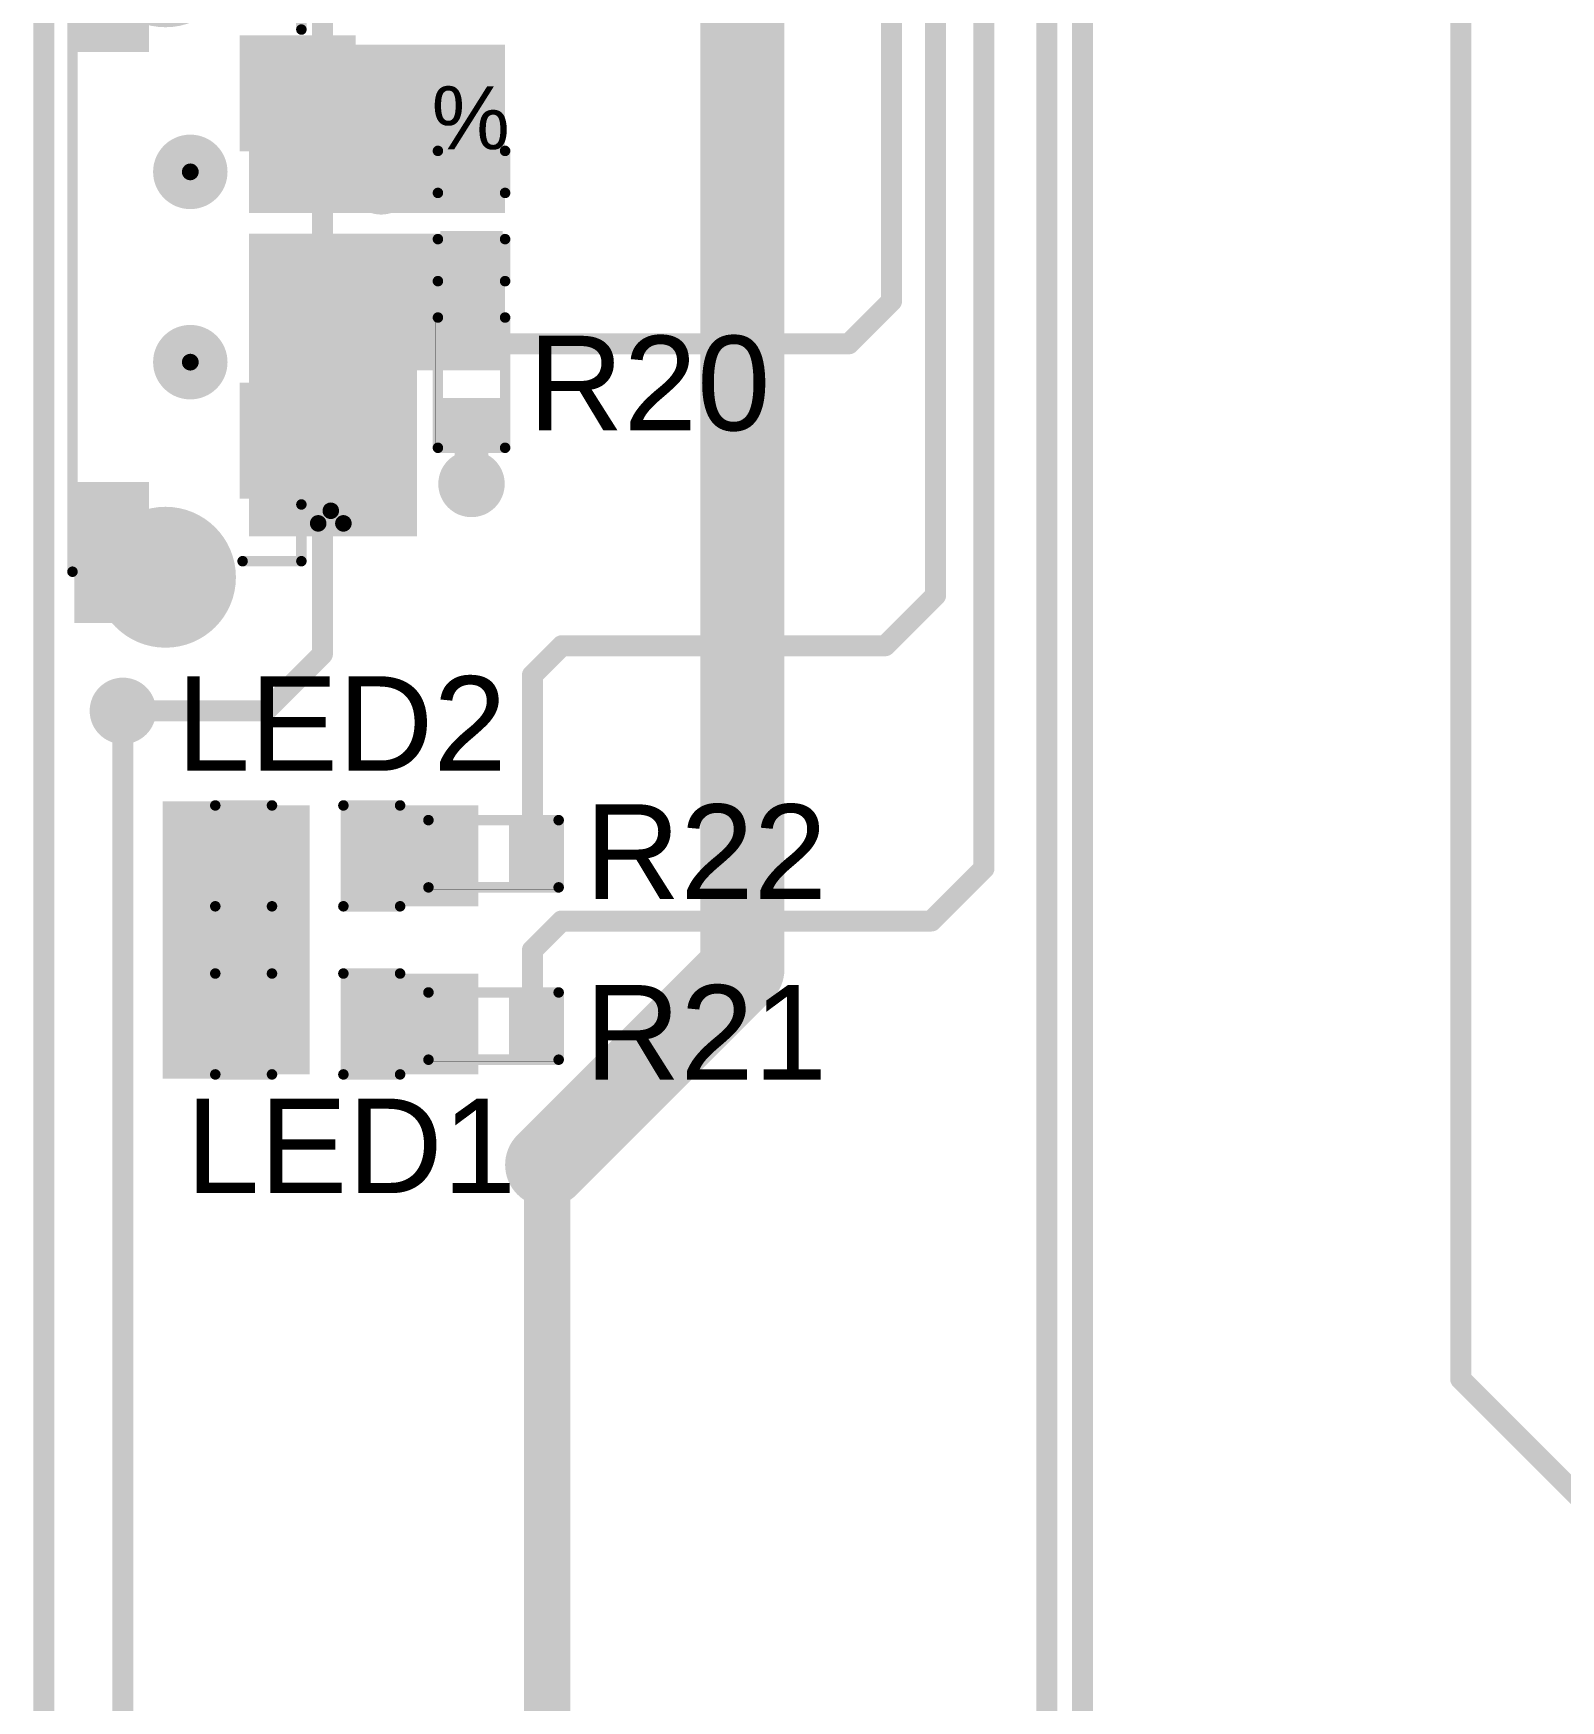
# Model space of a CAD drawing. Header units: millimetres. Extents: x -0.15 to 3.79, y -0.54 to 3.26.
# Drawn here: x -0.153 to 0.575, y 0.257 to 1.05 of the extents above; entities that cross this region are included whole.
import ezdxf

# ---------------------------------------------------------------- set-up
doc = ezdxf.new("R2010")
doc.units = ezdxf.units.MM
doc.header["$MEASUREMENT"] = 0
for name, color, linetype in [('BottomLayer', 5, 'Continuous'), ('BottomSolder', 6, 'Continuous'), ('Mechanical2', 216, 'Continuous'), ('MultiLayer', 9, 'Continuous'), ('PadHoleLayer', 156, 'Continuous'), ('TopLayer', 1, 'Continuous'), ('TopOverlay', 2, 'Continuous'), ('TopPaste', 8, 'Continuous'), ('TopSolder', 216, 'Continuous'), ('ViaHoleLayer', 16, 'Continuous')]:
    doc.layers.add(name, color=color, linetype=linetype)
doc.styles.add('Arial', font='', dxfattribs={"height": 0.2})
doc.styles.get('Arial').set_extended_font_data('Arial')

# ---------------------------------------------------------------- blocks, each defined once
blk = doc.blocks.new('LED_0603_5')
at = {"layer": 'TopLayer'}
for points in [[(-0.03937, 0.01969), (-0.01969, 0.01969), (-0.01969, -0.01969), (-0.03937, -0.01969)], [(0.01969, 0.01969), (0.03937, 0.01969), (0.03937, -0.01969), (0.01969, -0.01969)]]:
    blk.add_hatch(color=1, dxfattribs=at).paths.add_polyline_path(points)
at = {"layer": 'TopOverlay'}
blk.add_hatch(color=2, dxfattribs=at).paths.add_polyline_path([(0.044, -0.026), (0.069, -0.026), (0.069, 0.026), (0.044, 0.026)])
at = {"layer": 'TopPaste'}
for points in [[(-0.03937, 0.01969), (-0.01969, 0.01969), (-0.01969, -0.01969), (-0.03937, -0.01969)], [(0.01969, 0.01969), (0.03937, 0.01969), (0.03937, -0.01969), (0.01969, -0.01969)]]:
    blk.add_hatch(color=8, dxfattribs=at).paths.add_polyline_path(points)
at = {"layer": 'TopSolder'}
for points in [[(-0.04337, 0.02369), (-0.01569, 0.02369), (-0.01569, -0.02369), (-0.04337, -0.02369)], [(0.01569, 0.02369), (0.04337, 0.02369), (0.04337, -0.02369), (0.01569, -0.02369)]]:
    blk.add_hatch(color=216, dxfattribs=at).paths.add_polyline_path(points)
at = {"layer": 'TopOverlay', "const_width": 0.005}
for points in [[(-0.017, 0.024), (-0.044, 0.024)], [(-0.044, 0.024), (-0.044, -0.024)], [(0.044, 0.024), (0.017, 0.024)], [(0.044, 0.024), (0.044, -0.024)], [(-0.017, -0.024), (-0.044, -0.024)], [(0.044, -0.024), (0.017, -0.024)]]:
    blk.add_lwpolyline(points, dxfattribs=at)
at = {"layer": 'TopOverlay', "const_width": 0.0025}
for points in [[(-0.04525, 0.024, 1), (-0.04275, 0.024, 1)], [(-0.04525, 0.024, 1), (-0.04275, 0.024, 1)], [(-0.01825, 0.024, 1), (-0.01575, 0.024, 1)], [(0.01575, 0.024, 1), (0.01825, 0.024, 1)], [(0.04275, 0.024, 1), (0.04525, 0.024, 1)], [(0.04275, 0.024, 1), (0.04525, 0.024, 1)], [(-0.04525, -0.024, 1), (-0.04275, -0.024, 1)], [(-0.04525, -0.024, 1), (-0.04275, -0.024, 1)], [(-0.01825, -0.024, 1), (-0.01575, -0.024, 1)], [(0.01575, -0.024, 1), (0.01825, -0.024, 1)], [(0.04275, -0.024, 1), (0.04525, -0.024, 1)], [(0.04275, -0.024, 1), (0.04525, -0.024, 1)]]:
    blk.add_lwpolyline(points, format="xyb", close=True, dxfattribs=at)
blk = doc.blocks.new('LED_0603_6')
at = {"layer": 'TopLayer'}
for points in [[(-0.03937, 0.01969), (-0.01969, 0.01969), (-0.01969, -0.01969), (-0.03937, -0.01969)], [(0.01969, 0.01969), (0.03937, 0.01969), (0.03937, -0.01969), (0.01969, -0.01969)]]:
    blk.add_hatch(color=1, dxfattribs=at).paths.add_polyline_path(points)
at = {"layer": 'TopOverlay'}
blk.add_hatch(color=2, dxfattribs=at).paths.add_polyline_path([(0.044, -0.026), (0.069, -0.026), (0.069, 0.026), (0.044, 0.026)])
at = {"layer": 'TopPaste'}
for points in [[(-0.03937, 0.01969), (-0.01969, 0.01969), (-0.01969, -0.01969), (-0.03937, -0.01969)], [(0.01969, 0.01969), (0.03937, 0.01969), (0.03937, -0.01969), (0.01969, -0.01969)]]:
    blk.add_hatch(color=8, dxfattribs=at).paths.add_polyline_path(points)
at = {"layer": 'TopSolder'}
for points in [[(-0.04337, 0.02369), (-0.01569, 0.02369), (-0.01569, -0.02369), (-0.04337, -0.02369)], [(0.01569, 0.02369), (0.04337, 0.02369), (0.04337, -0.02369), (0.01569, -0.02369)]]:
    blk.add_hatch(color=216, dxfattribs=at).paths.add_polyline_path(points)
at = {"layer": 'TopOverlay', "const_width": 0.005}
for points in [[(-0.017, 0.024), (-0.044, 0.024)], [(-0.044, 0.024), (-0.044, -0.024)], [(0.044, 0.024), (0.017, 0.024)], [(0.044, 0.024), (0.044, -0.024)], [(-0.017, -0.024), (-0.044, -0.024)], [(0.044, -0.024), (0.017, -0.024)]]:
    blk.add_lwpolyline(points, dxfattribs=at)
at = {"layer": 'TopOverlay', "const_width": 0.0025}
for points in [[(-0.04525, 0.024, 1), (-0.04275, 0.024, 1)], [(-0.04525, 0.024, 1), (-0.04275, 0.024, 1)], [(-0.01825, 0.024, 1), (-0.01575, 0.024, 1)], [(0.01575, 0.024, 1), (0.01825, 0.024, 1)], [(0.04275, 0.024, 1), (0.04525, 0.024, 1)], [(0.04275, 0.024, 1), (0.04525, 0.024, 1)], [(-0.04525, -0.024, 1), (-0.04275, -0.024, 1)], [(-0.04525, -0.024, 1), (-0.04275, -0.024, 1)], [(-0.01825, -0.024, 1), (-0.01575, -0.024, 1)], [(0.01575, -0.024, 1), (0.01825, -0.024, 1)], [(0.04275, -0.024, 1), (0.04525, -0.024, 1)], [(0.04275, -0.024, 1), (0.04525, -0.024, 1)]]:
    blk.add_lwpolyline(points, format="xyb", close=True, dxfattribs=at)
blk = doc.blocks.new('YTS_B003_2A_58')
at = {"layer": 'BottomLayer'}
h = blk.add_hatch(color=5, dxfattribs=at)
edge = h.paths.add_edge_path()
edge.add_arc((-0.14764, 0.0187), 0.02953, 0, 360)
h = blk.add_hatch(color=5, dxfattribs=at)
edge = h.paths.add_edge_path()
edge.add_arc((0.14764, 0.0187), 0.02953, 0, 360)
at = {"layer": 'BottomSolder'}
h = blk.add_hatch(color=6, dxfattribs=at)
edge = h.paths.add_edge_path()
edge.add_arc((-0.14764, 0.0187), 0.03353, 0, 360)
h = blk.add_hatch(color=6, dxfattribs=at)
edge = h.paths.add_edge_path()
edge.add_arc((0.14764, 0.0187), 0.03353, 0, 360)
h = blk.add_hatch(color=6, dxfattribs=at)
edge = h.paths.add_edge_path()
edge.add_arc((-0.04528, 0.00689), 0.004, 0, 360)
h = blk.add_hatch(color=6, dxfattribs=at)
edge = h.paths.add_edge_path()
edge.add_arc((0.04528, 0.00689), 0.004, 0, 360)
at = {"layer": 'MultiLayer'}
h = blk.add_hatch(color=9, dxfattribs=at)
edge = h.paths.add_edge_path()
edge.add_arc((-0.14764, 0.0187), 0.02953, 0, 360)
h = blk.add_hatch(color=9, dxfattribs=at)
edge = h.paths.add_edge_path()
edge.add_arc((0.14764, 0.0187), 0.02953, 0, 360)
at = {"layer": 'PadHoleLayer'}
h = blk.add_hatch(color=156, dxfattribs=at)
edge = h.paths.add_edge_path()
edge.add_arc((-0.14764, 0.0187), 0.01575, 0, 360)
h = blk.add_hatch(color=156, dxfattribs=at)
edge = h.paths.add_edge_path()
edge.add_arc((0.14764, 0.0187), 0.01575, 0, 360)
h = blk.add_hatch(color=156, dxfattribs=at)
edge = h.paths.add_edge_path()
edge.add_arc((-0.04528, 0.00689), 0.01772, 0, 360)
h = blk.add_hatch(color=156, dxfattribs=at)
edge = h.paths.add_edge_path()
edge.add_arc((0.04528, 0.00689), 0.01772, 0, 360)
at = {"layer": 'TopLayer'}
for points in [[(-0.16535, 0.05807), (-0.1063, 0.05807), (-0.1063, 0.03051), (-0.16535, 0.03051)], [(0.1063, 0.05807), (0.16535, 0.05807), (0.16535, 0.03051), (0.1063, 0.03051)], [(-0.05906, -0.06791), (-0.1063, -0.06791), (-0.1063, -0.02067), (-0.05906, -0.02067)], [(0.05906, -0.02067), (0.1063, -0.02067), (0.1063, -0.06791), (0.05906, -0.06791)]]:
    blk.add_hatch(color=1, dxfattribs=at).paths.add_polyline_path(points)
h = blk.add_hatch(color=1, dxfattribs=at)
edge = h.paths.add_edge_path()
edge.add_arc((-0.14764, 0.0187), 0.02953, 0, 360)
h = blk.add_hatch(color=1, dxfattribs=at)
edge = h.paths.add_edge_path()
edge.add_arc((0.14764, 0.0187), 0.02953, 0, 360)
at = {"layer": 'TopPaste'}
for points in [[(-0.16535, 0.05807), (-0.1063, 0.05807), (-0.1063, 0.03051), (-0.16535, 0.03051)], [(0.1063, 0.05807), (0.16535, 0.05807), (0.16535, 0.03051), (0.1063, 0.03051)], [(-0.05906, -0.06791), (-0.1063, -0.06791), (-0.1063, -0.02067), (-0.05906, -0.02067)], [(0.05906, -0.02067), (0.1063, -0.02067), (0.1063, -0.06791), (0.05906, -0.06791)]]:
    blk.add_hatch(color=8, dxfattribs=at).paths.add_polyline_path(points)
at = {"layer": 'TopSolder'}
for points in [[(-0.16935, 0.06207), (-0.1023, 0.06207), (-0.1023, 0.02651), (-0.16935, 0.02651)], [(0.1023, 0.06207), (0.16935, 0.06207), (0.16935, 0.02651), (0.1023, 0.02651)], [(-0.05506, -0.07191), (-0.1103, -0.07191), (-0.1103, -0.01667), (-0.05506, -0.01667)], [(0.05506, -0.01667), (0.1103, -0.01667), (0.1103, -0.07191), (0.05506, -0.07191)]]:
    blk.add_hatch(color=216, dxfattribs=at).paths.add_polyline_path(points)
h = blk.add_hatch(color=216, dxfattribs=at)
edge = h.paths.add_edge_path()
edge.add_arc((-0.14764, 0.0187), 0.03353, 0, 360)
h = blk.add_hatch(color=216, dxfattribs=at)
edge = h.paths.add_edge_path()
edge.add_arc((0.14764, 0.0187), 0.03353, 0, 360)
h = blk.add_hatch(color=216, dxfattribs=at)
edge = h.paths.add_edge_path()
edge.add_arc((-0.04528, 0.00689), 0.004, 0, 360)
h = blk.add_hatch(color=216, dxfattribs=at)
edge = h.paths.add_edge_path()
edge.add_arc((0.04528, 0.00689), 0.004, 0, 360)
at = {"layer": 'TopOverlay'}
for points, const_width in [([(-0.145, 0.063), (0.144, 0.063)], 0.005), ([(-0.14, -0.018), (-0.14, -0.046)], 0.005), ([(0.14, -0.018), (0.14, -0.046)], 0.005), ([(-0.14, -0.046), (-0.113, -0.046)], 0.005), ([(0.113, -0.046), (0.14, -0.046)], 0.005), ([(-0.122, -0.054), (-0.116, -0.06)], 0.00787), ([(-0.122, -0.054), (-0.122, -0.066)], 0.00787), ([(-0.116, -0.06), (-0.122, -0.066)], 0.00787)]:
    blk.add_lwpolyline(points, dxfattribs=dict(at, const_width=const_width))
for points, const_width in [([(-0.14625, 0.063, 1), (-0.14375, 0.063, 1)], 0.0025), ([(0.14275, 0.063, 1), (0.14525, 0.063, 1)], 0.0025), ([(-0.14125, -0.018, 1), (-0.13875, -0.018, 1)], 0.0025), ([(0.13875, -0.018, 1), (0.14125, -0.018, 1)], 0.0025), ([(-0.14125, -0.046, 1), (-0.13875, -0.046, 1)], 0.0025), ([(-0.14125, -0.046, 1), (-0.13875, -0.046, 1)], 0.0025), ([(-0.11425, -0.046, 1), (-0.11175, -0.046, 1)], 0.0025), ([(0.11175, -0.046, 1), (0.11425, -0.046, 1)], 0.0025), ([(0.13875, -0.046, 1), (0.14125, -0.046, 1)], 0.0025), ([(0.13875, -0.046, 1), (0.14125, -0.046, 1)], 0.0025), ([(-0.12397, -0.054, 1), (-0.12003, -0.054, 1)], 0.00394), ([(-0.12397, -0.054, 1), (-0.12003, -0.054, 1)], 0.00394), ([(-0.12397, -0.066, 1), (-0.12003, -0.066, 1)], 0.00394), ([(-0.12397, -0.066, 1), (-0.12003, -0.066, 1)], 0.00394), ([(-0.11797, -0.06, 1), (-0.11403, -0.06, 1)], 0.00394), ([(-0.11797, -0.06, 1), (-0.11403, -0.06, 1)], 0.00394)]:
    blk.add_lwpolyline(points, format="xyb", close=True, dxfattribs=dict(at, const_width=const_width))
blk = doc.blocks.new('R___0402_75')
at = {"layer": 'TopLayer'}
for points in [[(-0.0275, -0.0125), (-0.0275, 0.0125), (-0.0095, 0.0125), (-0.0095, -0.0125)], [(0.0095, -0.0125), (0.0095, 0.0125), (0.0275, 0.0125), (0.0275, -0.0125)]]:
    blk.add_hatch(color=1, dxfattribs=at).paths.add_polyline_path(points)
at = {"layer": 'TopPaste'}
for points in [[(-0.0275, -0.0125), (-0.0275, 0.0125), (-0.0095, 0.0125), (-0.0095, -0.0125)], [(0.0095, -0.0125), (0.0095, 0.0125), (0.0275, 0.0125), (0.0275, -0.0125)]]:
    blk.add_hatch(color=8, dxfattribs=at).paths.add_polyline_path(points)
at = {"layer": 'TopSolder'}
for points in [[(-0.02967, -0.01467), (-0.02967, 0.01467), (-0.00733, 0.01467), (-0.00733, -0.01467)], [(0.00733, -0.01467), (0.00733, 0.01467), (0.02967, 0.01467), (0.02967, -0.01467)]]:
    blk.add_hatch(color=216, dxfattribs=at).paths.add_polyline_path(points)
at = {"layer": 'TopOverlay'}
for points, const_width in [([(-0.031, -0.016), (-0.031, 0.016)], 0.005), ([(-0.031, 0.016), (0.031, 0.016)], 0.005), ([(0.031, -0.016), (0.031, 0.016)], 0.005), ([(-0.031, -0.016), (0.031, -0.016)], 0.005), ([(-0.032, -0.017), (0.032, -0.017)], 0.000127)]:
    blk.add_lwpolyline(points, dxfattribs=dict(at, const_width=const_width))
for points, const_width in [([(-0.03225, 0.016, 1), (-0.02975, 0.016, 1)], 0.0025), ([(-0.03225, 0.016, 1), (-0.02975, 0.016, 1)], 0.0025), ([(0.02975, 0.016, 1), (0.03225, 0.016, 1)], 0.0025), ([(0.02975, 0.016, 1), (0.03225, 0.016, 1)], 0.0025), ([(-0.03225, -0.016, 1), (-0.02975, -0.016, 1)], 0.0025), ([(-0.03225, -0.016, 1), (-0.02975, -0.016, 1)], 0.0025), ([(0.02975, -0.016, 1), (0.03225, -0.016, 1)], 0.0025), ([(0.02975, -0.016, 1), (0.03225, -0.016, 1)], 0.0025), ([(-0.03203, -0.017, 1), (-0.03197, -0.017, 1)], 0.0000635), ([(0.03197, -0.017, 1), (0.03203, -0.017, 1)], 0.0000635)]:
    blk.add_lwpolyline(points, format="xyb", close=True, dxfattribs=dict(at, const_width=const_width))
blk = doc.blocks.new('R___0402_76')
at = {"layer": 'TopLayer'}
for points in [[(-0.0275, -0.0125), (-0.0275, 0.0125), (-0.0095, 0.0125), (-0.0095, -0.0125)], [(0.0095, -0.0125), (0.0095, 0.0125), (0.0275, 0.0125), (0.0275, -0.0125)]]:
    blk.add_hatch(color=1, dxfattribs=at).paths.add_polyline_path(points)
at = {"layer": 'TopPaste'}
for points in [[(-0.0275, -0.0125), (-0.0275, 0.0125), (-0.0095, 0.0125), (-0.0095, -0.0125)], [(0.0095, -0.0125), (0.0095, 0.0125), (0.0275, 0.0125), (0.0275, -0.0125)]]:
    blk.add_hatch(color=8, dxfattribs=at).paths.add_polyline_path(points)
at = {"layer": 'TopSolder'}
for points in [[(-0.02967, -0.01467), (-0.02967, 0.01467), (-0.00733, 0.01467), (-0.00733, -0.01467)], [(0.00733, -0.01467), (0.00733, 0.01467), (0.02967, 0.01467), (0.02967, -0.01467)]]:
    blk.add_hatch(color=216, dxfattribs=at).paths.add_polyline_path(points)
at = {"layer": 'TopOverlay'}
for points, const_width in [([(-0.031, -0.016), (-0.031, 0.016)], 0.005), ([(-0.031, 0.016), (0.031, 0.016)], 0.005), ([(0.031, -0.016), (0.031, 0.016)], 0.005), ([(-0.031, -0.016), (0.031, -0.016)], 0.005), ([(-0.032, -0.017), (0.032, -0.017)], 0.000127)]:
    blk.add_lwpolyline(points, dxfattribs=dict(at, const_width=const_width))
for points, const_width in [([(-0.03225, 0.016, 1), (-0.02975, 0.016, 1)], 0.0025), ([(-0.03225, 0.016, 1), (-0.02975, 0.016, 1)], 0.0025), ([(0.02975, 0.016, 1), (0.03225, 0.016, 1)], 0.0025), ([(0.02975, 0.016, 1), (0.03225, 0.016, 1)], 0.0025), ([(-0.03225, -0.016, 1), (-0.02975, -0.016, 1)], 0.0025), ([(-0.03225, -0.016, 1), (-0.02975, -0.016, 1)], 0.0025), ([(0.02975, -0.016, 1), (0.03225, -0.016, 1)], 0.0025), ([(0.02975, -0.016, 1), (0.03225, -0.016, 1)], 0.0025), ([(-0.03203, -0.017, 1), (-0.03197, -0.017, 1)], 0.0000635), ([(0.03197, -0.017, 1), (0.03203, -0.017, 1)], 0.0000635)]:
    blk.add_lwpolyline(points, format="xyb", close=True, dxfattribs=dict(at, const_width=const_width))
blk = doc.blocks.new('R___0402_77')
at = {"layer": 'TopLayer'}
for points in [[(-0.0275, -0.0125), (-0.0275, 0.0125), (-0.0095, 0.0125), (-0.0095, -0.0125)], [(0.0095, -0.0125), (0.0095, 0.0125), (0.0275, 0.0125), (0.0275, -0.0125)]]:
    blk.add_hatch(color=1, dxfattribs=at).paths.add_polyline_path(points)
at = {"layer": 'TopPaste'}
for points in [[(-0.0275, -0.0125), (-0.0275, 0.0125), (-0.0095, 0.0125), (-0.0095, -0.0125)], [(0.0095, -0.0125), (0.0095, 0.0125), (0.0275, 0.0125), (0.0275, -0.0125)]]:
    blk.add_hatch(color=8, dxfattribs=at).paths.add_polyline_path(points)
at = {"layer": 'TopSolder'}
for points in [[(-0.02967, -0.01467), (-0.02967, 0.01467), (-0.00733, 0.01467), (-0.00733, -0.01467)], [(0.00733, -0.01467), (0.00733, 0.01467), (0.02967, 0.01467), (0.02967, -0.01467)]]:
    blk.add_hatch(color=216, dxfattribs=at).paths.add_polyline_path(points)
at = {"layer": 'TopOverlay'}
for points, const_width in [([(-0.031, -0.016), (-0.031, 0.016)], 0.005), ([(0.031, 0.016), (-0.031, 0.016)], 0.005), ([(0.031, -0.016), (0.031, 0.016)], 0.005), ([(0.031, -0.016), (-0.031, -0.016)], 0.005), ([(0.032, -0.017), (-0.032, -0.017)], 0.000127)]:
    blk.add_lwpolyline(points, dxfattribs=dict(at, const_width=const_width))
for points, const_width in [([(-0.03225, 0.016, 1), (-0.02975, 0.016, 1)], 0.0025), ([(-0.03225, 0.016, 1), (-0.02975, 0.016, 1)], 0.0025), ([(0.02975, 0.016, 1), (0.03225, 0.016, 1)], 0.0025), ([(0.02975, 0.016, 1), (0.03225, 0.016, 1)], 0.0025), ([(-0.03225, -0.016, 1), (-0.02975, -0.016, 1)], 0.0025), ([(-0.03225, -0.016, 1), (-0.02975, -0.016, 1)], 0.0025), ([(0.02975, -0.016, 1), (0.03225, -0.016, 1)], 0.0025), ([(0.02975, -0.016, 1), (0.03225, -0.016, 1)], 0.0025), ([(-0.03203, -0.017, 1), (-0.03197, -0.017, 1)], 0.0000635), ([(0.03197, -0.017, 1), (0.03203, -0.017, 1)], 0.0000635)]:
    blk.add_lwpolyline(points, format="xyb", close=True, dxfattribs=dict(at, const_width=const_width))
blk = doc.blocks.new('C___0402_155')
at = {"layer": 'TopLayer'}
for points in [[(-0.0275, -0.0125), (-0.0275, 0.0125), (-0.0095, 0.0125), (-0.0095, -0.0125)], [(0.0095, -0.0125), (0.0095, 0.0125), (0.0275, 0.0125), (0.0275, -0.0125)]]:
    blk.add_hatch(color=1, dxfattribs=at).paths.add_polyline_path(points)
at = {"layer": 'TopPaste'}
for points in [[(-0.0275, -0.0125), (-0.0275, 0.0125), (-0.0095, 0.0125), (-0.0095, -0.0125)], [(0.0095, -0.0125), (0.0095, 0.0125), (0.0275, 0.0125), (0.0275, -0.0125)]]:
    blk.add_hatch(color=8, dxfattribs=at).paths.add_polyline_path(points)
at = {"layer": 'TopSolder'}
for points in [[(-0.02986, -0.01486), (-0.02986, 0.01486), (-0.00714, 0.01486), (-0.00714, -0.01486)], [(0.00714, -0.01486), (0.00714, 0.01486), (0.02986, 0.01486), (0.02986, -0.01486)]]:
    blk.add_hatch(color=216, dxfattribs=at).paths.add_polyline_path(points)
at = {"layer": 'TopOverlay', "const_width": 0.005}
for points in [[(-0.031, 0.016), (-0.031, -0.016)], [(-0.031, 0.016), (-0.011, 0.016)], [(0.011, 0.016), (0.031, 0.016)], [(0.031, 0.016), (0.031, -0.016)], [(-0.031, -0.016), (-0.011, -0.016)], [(0.011, -0.016), (0.031, -0.016)]]:
    blk.add_lwpolyline(points, dxfattribs=at)
at = {"layer": 'TopOverlay', "const_width": 0.0025}
for points in [[(-0.03225, 0.016, 1), (-0.02975, 0.016, 1)], [(-0.03225, 0.016, 1), (-0.02975, 0.016, 1)], [(-0.01225, 0.016, 1), (-0.00975, 0.016, 1)], [(0.00975, 0.016, 1), (0.01225, 0.016, 1)], [(0.02975, 0.016, 1), (0.03225, 0.016, 1)], [(0.02975, 0.016, 1), (0.03225, 0.016, 1)], [(-0.03225, -0.016, 1), (-0.02975, -0.016, 1)], [(-0.03225, -0.016, 1), (-0.02975, -0.016, 1)], [(-0.01225, -0.016, 1), (-0.00975, -0.016, 1)], [(0.00975, -0.016, 1), (0.01225, -0.016, 1)], [(0.02975, -0.016, 1), (0.03225, -0.016, 1)], [(0.02975, -0.016, 1), (0.03225, -0.016, 1)]]:
    blk.add_lwpolyline(points, format="xyb", close=True, dxfattribs=at)

msp = doc.modelspace()

# ---------------------------------------------------------------- hatches: boundary and pattern name
at = {"layer": 'BottomLayer'}
h = msp.add_hatch(color=5, dxfattribs=at)
edge = h.paths.add_edge_path()
edge.add_arc((0.013, 1.01), 0.01181, 0, 360)
h = msp.add_hatch(color=5, dxfattribs=at)
edge = h.paths.add_edge_path()
edge.add_arc((0.013, 0.98), 0.01181, 0, 360)
h = msp.add_hatch(color=5, dxfattribs=at)
edge = h.paths.add_edge_path()
edge.add_arc((0.185, 0.936), 0.01181, 0, 360)
h = msp.add_hatch(color=5, dxfattribs=at)
edge = h.paths.add_edge_path()
edge.add_arc((0.056, 0.836), 0.01181, 0, 360)
h = msp.add_hatch(color=5, dxfattribs=at)
edge = h.paths.add_edge_path()
edge.add_arc((-0.11, 0.728), 0.01181, 0, 360)
h = msp.add_hatch(color=5, dxfattribs=at)
edge = h.paths.add_edge_path()
edge.add_arc((-0.069, 0.619), 0.01181, 0, 360)
h = msp.add_hatch(color=5, dxfattribs=at)
edge = h.paths.add_edge_path()
edge.add_arc((-0.041, 0.619), 0.01181, 0, 360)
h = msp.add_hatch(color=5, dxfattribs=at)
edge = h.paths.add_edge_path()
edge.add_arc((0.092, 0.512), 0.01181, 0, 360)
at = {"layer": 'BottomSolder'}
h = msp.add_hatch(color=6, dxfattribs=at)
edge = h.paths.add_edge_path()
edge.add_arc((0.013, 1.01), 0.01581, 0, 360)
h = msp.add_hatch(color=6, dxfattribs=at)
edge = h.paths.add_edge_path()
edge.add_arc((0.013, 0.98), 0.01581, 0, 360)
h = msp.add_hatch(color=6, dxfattribs=at)
edge = h.paths.add_edge_path()
edge.add_arc((0.185, 0.936), 0.01581, 0, 360)
h = msp.add_hatch(color=6, dxfattribs=at)
edge = h.paths.add_edge_path()
edge.add_arc((0.056, 0.836), 0.01581, 0, 360)
h = msp.add_hatch(color=6, dxfattribs=at)
edge = h.paths.add_edge_path()
edge.add_arc((-0.11, 0.728), 0.01581, 0, 360)
h = msp.add_hatch(color=6, dxfattribs=at)
edge = h.paths.add_edge_path()
edge.add_arc((-0.069, 0.619), 0.01581, 0, 360)
h = msp.add_hatch(color=6, dxfattribs=at)
edge = h.paths.add_edge_path()
edge.add_arc((-0.041, 0.619), 0.01581, 0, 360)
h = msp.add_hatch(color=6, dxfattribs=at)
edge = h.paths.add_edge_path()
edge.add_arc((0.092, 0.512), 0.01581, 0, 360)
at = {"layer": 'TopLayer'}
for points in [[(-0.05, 0.965), (0.072, 0.965), (0.072, 1.045), (-0.05, 1.045)], [(-0.05, 0.811), (0.03, 0.811), (0.03, 0.95507), (-0.05, 0.95507)], [(0.017, 0.89), (0.072, 0.89), (0.072, 0.95507), (0.017, 0.95507)], [(-0.091, 0.683), (-0.091, 0.555), (-0.021, 0.555), (-0.021, 0.683)], [(-0.005, 0.635), (0.0593, 0.635), (0.0593, 0.683), (-0.005, 0.683)], [(-0.005, 0.555), (0.0593, 0.555), (0.0593, 0.603), (-0.005, 0.603)]]:
    msp.add_hatch(color=1, dxfattribs=at).paths.add_polyline_path(points)
h = msp.add_hatch(color=1, dxfattribs=at)
edge = h.paths.add_edge_path()
edge.add_arc((0.013, 1.01), 0.01181, 0, 360)
h = msp.add_hatch(color=1, dxfattribs=at)
edge = h.paths.add_edge_path()
edge.add_arc((0.013, 0.98), 0.01181, 0, 360)
h = msp.add_hatch(color=1, dxfattribs=at)
edge = h.paths.add_edge_path()
edge.add_arc((0.185, 0.936), 0.01181, 0, 360)
h = msp.add_hatch(color=1, dxfattribs=at)
edge = h.paths.add_edge_path()
edge.add_arc((0.056, 0.836), 0.01181, 0, 360)
h = msp.add_hatch(color=1, dxfattribs=at)
edge = h.paths.add_edge_path()
edge.add_arc((-0.11, 0.728), 0.01181, 0, 360)
h = msp.add_hatch(color=1, dxfattribs=at)
edge = h.paths.add_edge_path()
edge.add_arc((-0.069, 0.619), 0.01181, 0, 360)
h = msp.add_hatch(color=1, dxfattribs=at)
edge = h.paths.add_edge_path()
edge.add_arc((-0.041, 0.619), 0.01181, 0, 360)
h = msp.add_hatch(color=1, dxfattribs=at)
edge = h.paths.add_edge_path()
edge.add_arc((0.092, 0.512), 0.01181, 0, 360)
at = {"layer": 'TopSolder'}
h = msp.add_hatch(color=216, dxfattribs=at)
edge = h.paths.add_edge_path()
edge.add_arc((0.013, 1.01), 0.01581, 0, 360)
h = msp.add_hatch(color=216, dxfattribs=at)
edge = h.paths.add_edge_path()
edge.add_arc((0.013, 0.98), 0.01581, 0, 360)
h = msp.add_hatch(color=216, dxfattribs=at)
edge = h.paths.add_edge_path()
edge.add_arc((0.185, 0.936), 0.01581, 0, 360)
h = msp.add_hatch(color=216, dxfattribs=at)
edge = h.paths.add_edge_path()
edge.add_arc((0.056, 0.836), 0.01581, 0, 360)
h = msp.add_hatch(color=216, dxfattribs=at)
edge = h.paths.add_edge_path()
edge.add_arc((-0.11, 0.728), 0.01581, 0, 360)
h = msp.add_hatch(color=216, dxfattribs=at)
edge = h.paths.add_edge_path()
edge.add_arc((-0.069, 0.619), 0.01581, 0, 360)
h = msp.add_hatch(color=216, dxfattribs=at)
edge = h.paths.add_edge_path()
edge.add_arc((-0.041, 0.619), 0.01581, 0, 360)
h = msp.add_hatch(color=216, dxfattribs=at)
edge = h.paths.add_edge_path()
edge.add_arc((0.092, 0.512), 0.01581, 0, 360)
at = {"layer": 'ViaHoleLayer'}
h = msp.add_hatch(color=16, dxfattribs=at)
edge = h.paths.add_edge_path()
edge.add_arc((0.013, 1.01), 0.00591, 0, 360)
h = msp.add_hatch(color=16, dxfattribs=at)
edge = h.paths.add_edge_path()
edge.add_arc((0.013, 0.98), 0.00591, 0, 360)
h = msp.add_hatch(color=16, dxfattribs=at)
edge = h.paths.add_edge_path()
edge.add_arc((0.185, 0.936), 0.00591, 0, 360)
h = msp.add_hatch(color=16, dxfattribs=at)
edge = h.paths.add_edge_path()
edge.add_arc((0.056, 0.836), 0.00591, 0, 360)
h = msp.add_hatch(color=16, dxfattribs=at)
edge = h.paths.add_edge_path()
edge.add_arc((-0.11, 0.728), 0.00591, 0, 360)
h = msp.add_hatch(color=16, dxfattribs=at)
edge = h.paths.add_edge_path()
edge.add_arc((-0.069, 0.619), 0.00591, 0, 360)
h = msp.add_hatch(color=16, dxfattribs=at)
edge = h.paths.add_edge_path()
edge.add_arc((-0.041, 0.619), 0.00591, 0, 360)
h = msp.add_hatch(color=16, dxfattribs=at)
edge = h.paths.add_edge_path()
edge.add_arc((0.092, 0.512), 0.00591, 0, 360)

# ---------------------------------------------------------------- linework, layer by layer
at = {"layer": 'BottomLayer'}
for points, const_width in [([(-0.015, 0.755), (-0.015, 1.869)], 0.01), ([(0.185, 0.605), (0.185, 0.936)], 0.04), ([(-0.042, 0.728), (-0.015, 0.755)], 0.01), ([(-0.11, 0.728), (-0.042, 0.728)], 0.01), ([(0.092, 0.512), (0.185, 0.605)], 0.04)]:
    msp.add_lwpolyline(points, dxfattribs=dict(at, const_width=const_width))
for points, const_width in [([(0.175, 0.936, 1), (0.195, 0.936, 1)], 0.02), ([(-0.0175, 0.755, 1), (-0.0125, 0.755, 1)], 0.005), ([(-0.0175, 0.755, 1), (-0.0125, 0.755, 1)], 0.005), ([(-0.1125, 0.728, 1), (-0.1075, 0.728, 1)], 0.005), ([(-0.0445, 0.728, 1), (-0.0395, 0.728, 1)], 0.005), ([(-0.0445, 0.728, 1), (-0.0395, 0.728, 1)], 0.005), ([(0.175, 0.605, 1), (0.195, 0.605, 1)], 0.02), ([(0.175, 0.605, 1), (0.195, 0.605, 1)], 0.02), ([(0.082, 0.512, 1), (0.102, 0.512, 1)], 0.02)]:
    msp.add_lwpolyline(points, format="xyb", close=True, dxfattribs=dict(at, const_width=const_width))
at = {"layer": 'Mechanical2', "const_width": 0.01}
msp.add_lwpolyline([(-0.14764, -0.49213), (-0.14764, 2.97244)], dxfattribs=at)
at = {"layer": 'TopLayer'}
for points, const_width in [([(0.527, 0.41), (0.527, 1.236)], 0.01), ([(0.185, 0.936), (0.185, 1.137)], 0.04), ([(0.256, 0.923), (0.256, 1.149)], 0.01), ([(0.277, 0.783), (0.277, 1.142)], 0.01), ([(0.3, 0.653), (0.3, 1.13247)], 0.01), ([(0.33, -0.26), (0.33, 1.13017)], 0.01), ([(0.347, -0.2473), (0.347, 1.11747)], 0.01), ([(0.2357, 0.9027), (0.256, 0.923)], 0.01), ([(0.056, 0.9027), (0.2357, 0.9027)], 0.01), ([(0.056, 0.836), (0.056, 0.8657)], 0.016), ([(0.253, 0.759), (0.277, 0.783)], 0.01), ([(0.085, 0.745), (0.099, 0.759)], 0.01), ([(0.099, 0.759), (0.253, 0.759)], 0.01), ([(0.085, 0.66), (0.085, 0.745)], 0.01), ([(-0.11, -0.324), (-0.11, 0.728)], 0.01), ([(0.275, 0.628), (0.3, 0.653)], 0.01), ([(0.085, 0.61414), (0.09886, 0.628)], 0.01), ([(0.09886, 0.628), (0.275, 0.628)], 0.01), ([(0.085, 0.578), (0.085, 0.61414)], 0.01), ([(0.092, -0.426), (0.092, 0.512)], 0.022), ([(0.527, 0.41), (0.587, 0.35)], 0.01)]:
    msp.add_lwpolyline(points, dxfattribs=dict(at, const_width=const_width))
for points, const_width in [([(0.175, 0.936, 1), (0.195, 0.936, 1)], 0.02), ([(0.2535, 0.923, 1), (0.2585, 0.923, 1)], 0.005), ([(0.2535, 0.923, 1), (0.2585, 0.923, 1)], 0.005), ([(0.0535, 0.9027, 1), (0.0585, 0.9027, 1)], 0.005), ([(0.2332, 0.9027, 1), (0.2382, 0.9027, 1)], 0.005), ([(0.2332, 0.9027, 1), (0.2382, 0.9027, 1)], 0.005), ([(0.052, 0.8657, 1), (0.06, 0.8657, 1)], 0.008), ([(0.052, 0.836, 1), (0.06, 0.836, 1)], 0.008), ([(0.2745, 0.783, 1), (0.2795, 0.783, 1)], 0.005), ([(0.2745, 0.783, 1), (0.2795, 0.783, 1)], 0.005), ([(0.0965, 0.759, 1), (0.1015, 0.759, 1)], 0.005), ([(0.0965, 0.759, 1), (0.1015, 0.759, 1)], 0.005), ([(0.2505, 0.759, 1), (0.2555, 0.759, 1)], 0.005), ([(0.2505, 0.759, 1), (0.2555, 0.759, 1)], 0.005), ([(0.0825, 0.745, 1), (0.0875, 0.745, 1)], 0.005), ([(0.0825, 0.745, 1), (0.0875, 0.745, 1)], 0.005), ([(-0.1125, 0.728, 1), (-0.1075, 0.728, 1)], 0.005), ([(0.0825, 0.66, 1), (0.0875, 0.66, 1)], 0.005), ([(0.2975, 0.653, 1), (0.3025, 0.653, 1)], 0.005), ([(0.2975, 0.653, 1), (0.3025, 0.653, 1)], 0.005), ([(0.09636, 0.628, 1), (0.10136, 0.628, 1)], 0.005), ([(0.09636, 0.628, 1), (0.10136, 0.628, 1)], 0.005), ([(0.2725, 0.628, 1), (0.2775, 0.628, 1)], 0.005), ([(0.2725, 0.628, 1), (0.2775, 0.628, 1)], 0.005), ([(0.0825, 0.61414, 1), (0.0875, 0.61414, 1)], 0.005), ([(0.0825, 0.61414, 1), (0.0875, 0.61414, 1)], 0.005), ([(0.0825, 0.578, 1), (0.0875, 0.578, 1)], 0.005), ([(0.0865, 0.512, 1), (0.0975, 0.512, 1)], 0.011), ([(0.5245, 0.41, 1), (0.5295, 0.41, 1)], 0.005), ([(0.5245, 0.41, 1), (0.5295, 0.41, 1)], 0.005)]:
    msp.add_lwpolyline(points, format="xyb", close=True, dxfattribs=dict(at, const_width=const_width))

# ---------------------------------------------------------------- block references
for name, p, rotation in [('YTS_B003_2A_58', (-0.071, 0.93923), 90), ('C___0402_155', (0.056, 0.9635), 90), ('R___0402_77', (0.056, 0.8842), 270), ('LED_0603_5', (-0.022, 0.659), 180), ('LED_0603_6', (-0.022, 0.579), 180)]:
    msp.add_blockref(name, p, dxfattribs=dict(rotation=rotation))
for name, p in [('R___0402_75', (0.0665, 0.66)), ('R___0402_76', (0.0665, 0.578))]:
    msp.add_blockref(name, p)

# ---------------------------------------------------------------- texts
at = {"layer": 'TopOverlay', "style": 'Arial'}
msp.add_text('%', height=0.03, rotation=360, dxfattribs=at).set_placement((0.037, 0.99526))
for s, p in [('R20', (0.08302, 0.86151)), ('LED2', (-0.08447, 0.69951)), ('R22', (0.11002, 0.63851)), ('R21', (0.11002, 0.55251)), ('LED1', (-0.07998, 0.49851))]:
    msp.add_text(s, height=0.045, dxfattribs=at).set_placement(p)

doc.saveas('drawing.dxf')
